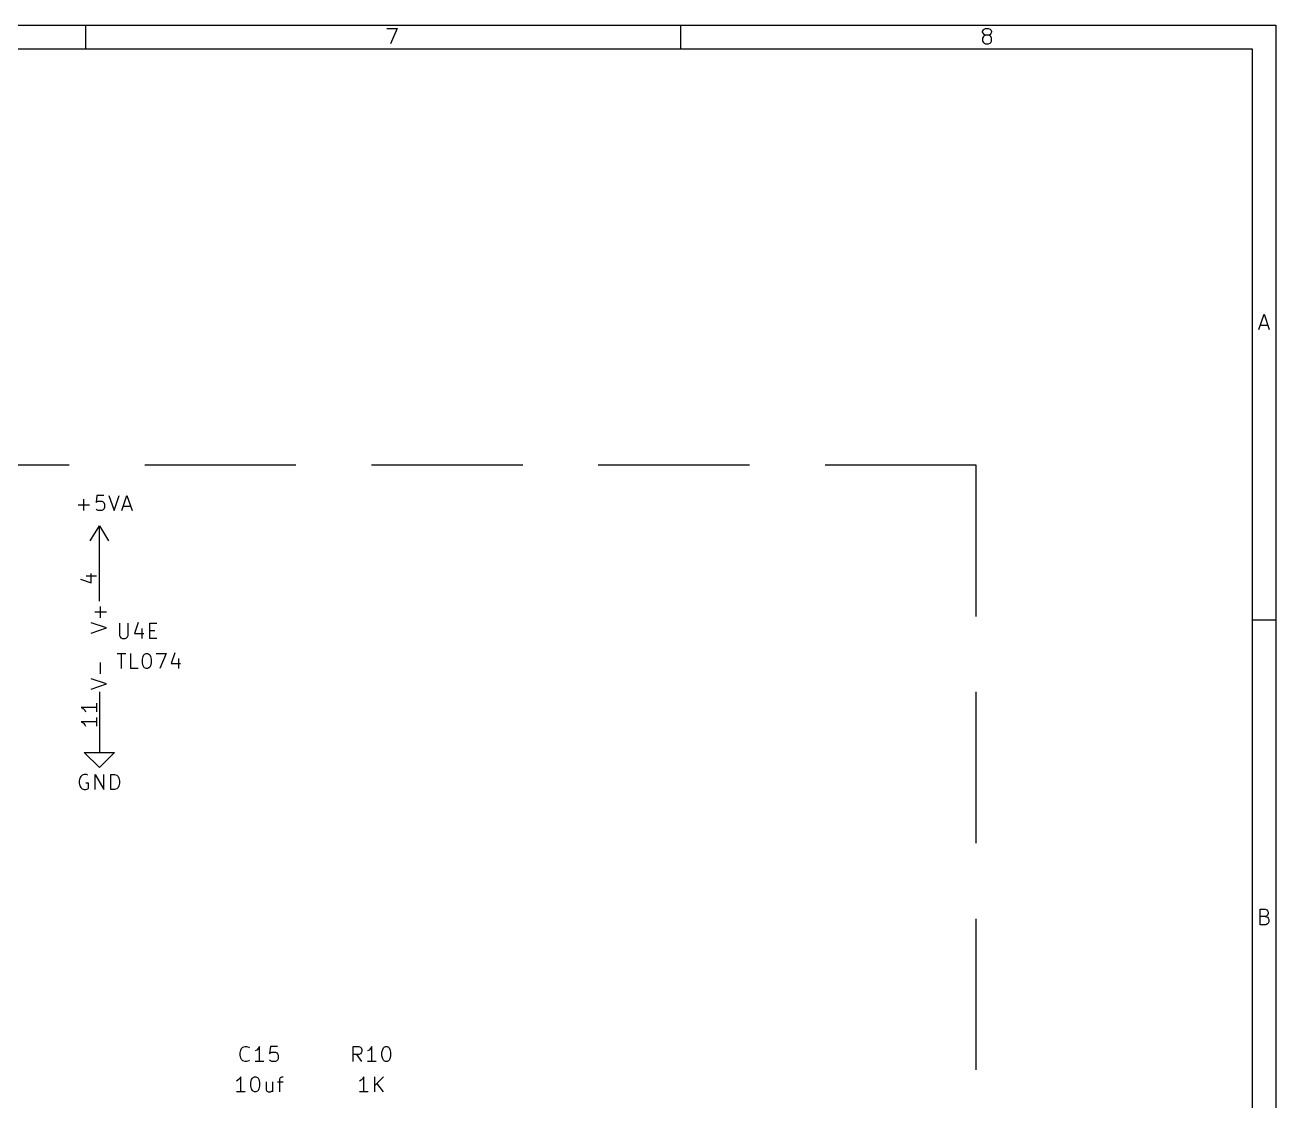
# Model space of a CAD drawing. Extents: x 0.4 to 16.1, y -11.3 to -0.4.
# Drawn here: x 12.004 to 16.141, y -3.953 to -0.394 of the extents above; entities that cross this region are included whole.
import ezdxf

# ---------------------------------------------------------------- set-up
doc = ezdxf.new("R2010")
doc.units = 0
doc.header["$MEASUREMENT"] = 0
doc.linetypes.add('DASHED', pattern=[0.75, 0.5, -0.25])
for name, color, linetype in [('BLUE3', 171, 'CONTINUOUS'), ('CYAN2', 4, 'CONTINUOUS'), ('RED2', 1, 'CONTINUOUS'), ('RED3', 11, 'CONTINUOUS')]:
    doc.layers.add(name, color=color, linetype=linetype)

msp = doc.modelspace()

# ---------------------------------------------------------------- linework, layer by layer
at = {"layer": 'BLUE3', "linetype": 'DASHED'}
for p, q in [((15.15, -1.85), (7.7, -1.85)), ((15.15, -8.35), (15.15, -1.85))]:
    msp.add_line(p, q, dxfattribs=at)
at = {"layer": 'CYAN2', "linetype": 'CONTINUOUS'}
for p, q in [((12.1793, -1.9808), (12.2174, -1.9808)), ((12.1793, -1.9808), (12.2174, -1.9808)), ((12.1983, -1.9998), (12.1983, -1.9617)), ((12.1983, -1.9998), (12.1983, -1.9617)), ((12.2412, -1.9498), (12.2388, -1.9736)), ((12.2412, -1.9498), (12.2388, -1.9736)), ((12.2388, -1.9736), (12.2412, -1.9712)), ((12.2388, -1.9736), (12.2412, -1.9712)), ((12.265, -1.9498), (12.2412, -1.9498)), ((12.265, -1.9498), (12.2412, -1.9498)), ((12.2412, -1.9712), (12.246, -1.9689)), ((12.2412, -1.9712), (12.246, -1.9689)), ((12.246, -1.9689), (12.2579, -1.9689)), ((12.246, -1.9689), (12.2579, -1.9689)), ((12.2579, -1.9689), (12.2626, -1.9712)), ((12.2579, -1.9689), (12.2626, -1.9712)), ((12.2626, -1.9712), (12.265, -1.9736)), ((12.2626, -1.9712), (12.265, -1.9736)), ((12.265, -1.9736), (12.2674, -1.9784)), ((12.265, -1.9736), (12.2674, -1.9784)), ((12.2674, -1.9784), (12.2674, -1.9903)), ((12.2674, -1.9784), (12.2674, -1.9903)), ((12.2817, -1.9498), (12.2983, -1.9998)), ((12.2817, -1.9498), (12.2983, -1.9998)), ((12.2983, -1.9998), (12.315, -1.9498)), ((12.2983, -1.9998), (12.315, -1.9498)), ((12.3245, -1.9998), (12.3412, -1.9498)), ((12.3245, -1.9998), (12.3412, -1.9498)), ((12.3293, -1.9855), (12.3531, -1.9855)), ((12.3293, -1.9855), (12.3531, -1.9855)), ((12.3412, -1.9498), (12.3579, -1.9998)), ((12.3412, -1.9498), (12.3579, -1.9998)), ((12.2412, -1.9974), (12.2388, -1.995)), ((12.2412, -1.9974), (12.2388, -1.995)), ((12.246, -1.9998), (12.2412, -1.9974)), ((12.246, -1.9998), (12.2412, -1.9974)), ((12.2579, -1.9998), (12.246, -1.9998)), ((12.2579, -1.9998), (12.246, -1.9998)), ((12.2626, -1.9974), (12.2579, -1.9998)), ((12.2626, -1.9974), (12.2579, -1.9998)), ((12.265, -1.995), (12.2626, -1.9974)), ((12.265, -1.995), (12.2626, -1.9974)), ((12.2674, -1.9903), (12.265, -1.995)), ((12.2674, -1.9903), (12.265, -1.995)), ((12.2731, -2.336), (12.235, -2.336)), ((12.2731, -2.336), (12.235, -2.336)), ((12.2541, -2.355), (12.2541, -2.3169)), ((12.2541, -2.355), (12.2541, -2.3169)), ((12.2731, -2.3883), (12.2231, -2.3717)), ((12.2731, -2.3883), (12.2231, -2.3717)), ((12.2231, -2.405), (12.2731, -2.3883)), ((12.2231, -2.405), (12.2731, -2.3883)), ((12.3163, -2.3728), (12.3163, -2.4133)), ((12.3163, -2.3728), (12.3163, -2.4133)), ((12.3449, -2.4133), (12.3449, -2.3728)), ((12.3449, -2.4133), (12.3449, -2.3728)), ((12.3782, -2.3704), (12.3663, -2.4061)), ((12.3782, -2.3704), (12.3663, -2.4061)), ((12.3901, -2.3895), (12.3901, -2.4228)), ((12.3901, -2.3895), (12.3901, -2.4228)), ((12.4163, -2.4228), (12.4163, -2.3728)), ((12.4163, -2.3728), (12.4401, -2.3728)), ((12.4163, -2.4228), (12.4163, -2.3728)), ((12.4163, -2.3728), (12.4401, -2.3728)), ((12.4163, -2.3966), (12.4329, -2.3966)), ((12.4163, -2.3966), (12.4329, -2.3966)), ((12.3163, -2.4133), (12.3187, -2.418)), ((12.3163, -2.4133), (12.3187, -2.418)), ((12.3187, -2.418), (12.321, -2.4204)), ((12.3187, -2.418), (12.321, -2.4204)), ((12.321, -2.4204), (12.3258, -2.4228)), ((12.321, -2.4204), (12.3258, -2.4228)), ((12.3258, -2.4228), (12.3353, -2.4228)), ((12.3258, -2.4228), (12.3353, -2.4228)), ((12.3353, -2.4228), (12.3401, -2.4204)), ((12.3353, -2.4228), (12.3401, -2.4204)), ((12.3401, -2.4204), (12.3425, -2.418)), ((12.3401, -2.4204), (12.3425, -2.418)), ((12.3425, -2.418), (12.3449, -2.4133)), ((12.3425, -2.418), (12.3449, -2.4133)), ((12.3663, -2.4061), (12.3972, -2.4061)), ((12.3663, -2.4061), (12.3972, -2.4061)), ((12.4401, -2.4228), (12.4163, -2.4228)), ((12.4401, -2.4228), (12.4163, -2.4228)), ((12.3091, -2.4728), (12.3377, -2.4728)), ((12.3091, -2.4728), (12.3377, -2.4728)), ((12.3234, -2.5228), (12.3234, -2.4728)), ((12.3234, -2.5228), (12.3234, -2.4728)), ((12.3544, -2.5228), (12.3544, -2.4728)), ((12.3544, -2.5228), (12.3544, -2.4728)), ((12.3925, -2.4918), (12.3949, -2.4823)), ((12.3925, -2.4918), (12.3949, -2.4823)), ((12.3949, -2.4823), (12.3972, -2.4776)), ((12.3949, -2.4823), (12.3972, -2.4776)), ((12.3972, -2.4776), (12.3996, -2.4752)), ((12.3972, -2.4776), (12.3996, -2.4752)), ((12.3996, -2.4752), (12.4044, -2.4728)), ((12.3996, -2.4752), (12.4044, -2.4728)), ((12.4044, -2.4728), (12.4091, -2.4728)), ((12.4044, -2.4728), (12.4091, -2.4728)), ((12.4091, -2.4728), (12.4139, -2.4752)), ((12.4091, -2.4728), (12.4139, -2.4752)), ((12.4139, -2.4752), (12.4163, -2.4776)), ((12.4139, -2.4752), (12.4163, -2.4776)), ((12.4163, -2.4776), (12.4187, -2.4823)), ((12.4163, -2.4776), (12.4187, -2.4823)), ((12.4187, -2.4823), (12.421, -2.4918)), ((12.4187, -2.4823), (12.421, -2.4918)), ((12.4377, -2.4728), (12.471, -2.4728)), ((12.4377, -2.4728), (12.471, -2.4728)), ((12.471, -2.4728), (12.4496, -2.5228)), ((12.471, -2.4728), (12.4496, -2.5228)), ((12.4996, -2.4704), (12.4877, -2.5061)), ((12.4996, -2.4704), (12.4877, -2.5061)), ((12.2541, -2.5402), (12.2541, -2.5021)), ((12.2541, -2.5402), (12.2541, -2.5021)), ((12.3782, -2.5228), (12.3544, -2.5228)), ((12.3782, -2.5228), (12.3544, -2.5228)), ((12.3925, -2.5038), (12.3925, -2.4918)), ((12.3925, -2.5038), (12.3925, -2.4918)), ((12.3949, -2.5133), (12.3925, -2.5038)), ((12.3949, -2.5133), (12.3925, -2.5038)), ((12.3972, -2.518), (12.3949, -2.5133)), ((12.3972, -2.518), (12.3949, -2.5133)), ((12.3996, -2.5204), (12.3972, -2.518)), ((12.3996, -2.5204), (12.3972, -2.518)), ((12.4044, -2.5228), (12.3996, -2.5204)), ((12.4044, -2.5228), (12.3996, -2.5204)), ((12.4091, -2.5228), (12.4044, -2.5228)), ((12.4091, -2.5228), (12.4044, -2.5228)), ((12.4139, -2.5204), (12.4091, -2.5228)), ((12.4139, -2.5204), (12.4091, -2.5228)), ((12.4163, -2.518), (12.4139, -2.5204)), ((12.4163, -2.518), (12.4139, -2.5204)), ((12.4187, -2.5133), (12.4163, -2.518)), ((12.4187, -2.5133), (12.4163, -2.518)), ((12.421, -2.5038), (12.4187, -2.5133)), ((12.421, -2.5038), (12.4187, -2.5133)), ((12.421, -2.4918), (12.421, -2.5038)), ((12.421, -2.4918), (12.421, -2.5038)), ((12.4877, -2.5061), (12.5187, -2.5061)), ((12.4877, -2.5061), (12.5187, -2.5061)), ((12.5115, -2.4895), (12.5115, -2.5228)), ((12.5115, -2.4895), (12.5115, -2.5228)), ((12.2731, -2.5736), (12.2231, -2.5569)), ((12.2731, -2.5736), (12.2231, -2.5569)), ((12.2231, -2.5902), (12.2731, -2.5736)), ((12.2231, -2.5902), (12.2731, -2.5736)), ((12.1857, -2.8847), (12.1833, -2.8942)), ((12.1857, -2.8847), (12.1833, -2.8942)), ((12.1833, -2.8942), (12.1833, -2.9014)), ((12.1833, -2.8942), (12.1833, -2.9014)), ((12.1881, -2.8799), (12.1857, -2.8847)), ((12.1881, -2.8799), (12.1857, -2.8847)), ((12.1929, -2.8752), (12.1881, -2.8799)), ((12.1929, -2.8752), (12.1881, -2.8799)), ((12.2, -2.8728), (12.1929, -2.8752)), ((12.2, -2.8728), (12.1929, -2.8752)), ((12.2071, -2.8728), (12.2, -2.8728)), ((12.2071, -2.8728), (12.2, -2.8728)), ((12.2119, -2.8752), (12.2071, -2.8728)), ((12.2119, -2.8752), (12.2071, -2.8728)), ((12.2357, -2.9228), (12.2357, -2.8728)), ((12.2357, -2.8728), (12.2643, -2.9228)), ((12.2357, -2.9228), (12.2357, -2.8728)), ((12.2357, -2.8728), (12.2643, -2.9228)), ((12.2643, -2.9228), (12.2643, -2.8728)), ((12.2643, -2.9228), (12.2643, -2.8728)), ((12.2881, -2.9228), (12.2881, -2.8728)), ((12.2881, -2.8728), (12.3, -2.8728)), ((12.2881, -2.9228), (12.2881, -2.8728)), ((12.2881, -2.8728), (12.3, -2.8728)), ((12.3, -2.8728), (12.3071, -2.8752)), ((12.3, -2.8728), (12.3071, -2.8752)), ((12.3071, -2.8752), (12.3119, -2.8799)), ((12.3071, -2.8752), (12.3119, -2.8799)), ((12.3119, -2.8799), (12.3143, -2.8847)), ((12.3119, -2.8799), (12.3143, -2.8847)), ((12.3143, -2.8847), (12.3167, -2.8942)), ((12.3143, -2.8847), (12.3167, -2.8942)), ((12.3167, -2.8942), (12.3167, -2.9014)), ((12.3167, -2.8942), (12.3167, -2.9014)), ((12.1833, -2.9014), (12.1857, -2.9109)), ((12.1833, -2.9014), (12.1857, -2.9109)), ((12.1857, -2.9109), (12.1881, -2.9157)), ((12.1857, -2.9109), (12.1881, -2.9157)), ((12.1881, -2.9157), (12.1929, -2.9204)), ((12.1881, -2.9157), (12.1929, -2.9204)), ((12.1929, -2.9204), (12.2, -2.9228)), ((12.1929, -2.9204), (12.2, -2.9228)), ((12.2, -2.9228), (12.2048, -2.9228)), ((12.2, -2.9228), (12.2048, -2.9228)), ((12.2143, -2.9014), (12.2048, -2.9014)), ((12.2143, -2.9014), (12.2048, -2.9014)), ((12.2048, -2.9228), (12.2119, -2.9204)), ((12.2048, -2.9228), (12.2119, -2.9204)), ((12.2119, -2.9204), (12.2143, -2.918)), ((12.2119, -2.9204), (12.2143, -2.918)), ((12.2143, -2.918), (12.2143, -2.9014)), ((12.2143, -2.918), (12.2143, -2.9014)), ((12.3, -2.9228), (12.2881, -2.9228)), ((12.3, -2.9228), (12.2881, -2.9228)), ((12.3071, -2.9204), (12.3, -2.9228)), ((12.3071, -2.9204), (12.3, -2.9228)), ((12.3119, -2.9157), (12.3071, -2.9204)), ((12.3119, -2.9157), (12.3071, -2.9204)), ((12.3143, -2.9109), (12.3119, -2.9157)), ((12.3143, -2.9109), (12.3119, -2.9157)), ((12.3167, -2.9014), (12.3143, -2.9109)), ((12.3167, -2.9014), (12.3143, -2.9109)), ((12.7154, -3.7942), (12.7178, -3.7847)), ((12.7154, -3.8014), (12.7154, -3.7942)), ((12.7178, -3.8109), (12.7154, -3.8014)), ((12.7178, -3.7847), (12.7202, -3.7799)), ((12.7202, -3.7799), (12.7249, -3.7752)), ((12.7249, -3.7752), (12.7321, -3.7728)), ((12.7321, -3.7728), (12.7368, -3.7728)), ((12.7368, -3.7728), (12.744, -3.7752)), ((12.744, -3.7752), (12.7464, -3.7776)), ((12.7702, -3.7847), (12.7654, -3.7871)), ((12.7749, -3.7799), (12.7702, -3.7847)), ((12.7797, -3.7728), (12.7749, -3.7799)), ((12.7797, -3.8228), (12.7797, -3.7728)), ((12.8154, -3.7728), (12.813, -3.7966)), ((12.813, -3.7966), (12.8154, -3.7942)), ((12.8392, -3.7728), (12.8154, -3.7728)), ((12.8154, -3.7942), (12.8202, -3.7918)), ((12.8202, -3.7918), (12.8321, -3.7918)), ((12.8321, -3.7918), (12.8368, -3.7942)), ((12.8368, -3.7942), (12.8392, -3.7966)), ((12.8392, -3.7966), (12.8416, -3.8014)), ((12.8416, -3.8014), (12.8416, -3.8133)), ((13.0893, -3.8228), (13.0893, -3.7728)), ((13.0893, -3.7728), (13.1083, -3.7728)), ((13.1083, -3.799), (13.0893, -3.799)), ((13.1179, -3.8228), (13.1012, -3.799)), ((13.1083, -3.7728), (13.1131, -3.7752)), ((13.1131, -3.7966), (13.1083, -3.799)), ((13.1131, -3.7752), (13.1155, -3.7776)), ((13.1155, -3.7942), (13.1131, -3.7966)), ((13.1155, -3.7776), (13.1179, -3.7823)), ((13.1179, -3.7895), (13.1155, -3.7942)), ((13.1179, -3.7823), (13.1179, -3.7895)), ((13.1417, -3.7847), (13.1369, -3.7871)), ((13.1464, -3.7799), (13.1417, -3.7847)), ((13.1512, -3.7728), (13.1464, -3.7799)), ((13.1512, -3.8228), (13.1512, -3.7728)), ((13.1845, -3.7918), (13.1869, -3.7823)), ((13.1845, -3.8038), (13.1845, -3.7918)), ((13.1869, -3.8133), (13.1845, -3.8038)), ((13.1869, -3.7823), (13.1893, -3.7776)), ((13.1893, -3.7776), (13.1917, -3.7752)), ((13.1917, -3.7752), (13.1964, -3.7728)), ((13.1964, -3.7728), (13.2012, -3.7728)), ((13.2012, -3.7728), (13.2059, -3.7752)), ((13.2059, -3.7752), (13.2083, -3.7776)), ((13.2083, -3.7776), (13.2107, -3.7823)), ((13.2107, -3.7823), (13.2131, -3.7918)), ((13.2131, -3.8038), (13.2107, -3.8133)), ((13.2131, -3.7918), (13.2131, -3.8038)), ((12.7202, -3.8157), (12.7178, -3.8109)), ((12.7249, -3.8204), (12.7202, -3.8157)), ((12.7321, -3.8228), (12.7249, -3.8204)), ((12.7368, -3.8228), (12.7321, -3.8228)), ((12.744, -3.8204), (12.7368, -3.8228)), ((12.7464, -3.818), (12.744, -3.8204)), ((12.794, -3.8228), (12.7654, -3.8228)), ((12.8154, -3.8204), (12.813, -3.818)), ((12.8202, -3.8228), (12.8154, -3.8204)), ((12.8321, -3.8228), (12.8202, -3.8228)), ((12.8368, -3.8204), (12.8321, -3.8228)), ((12.8392, -3.818), (12.8368, -3.8204)), ((12.8416, -3.8133), (12.8392, -3.818)), ((13.1655, -3.8228), (13.1369, -3.8228)), ((13.1893, -3.818), (13.1869, -3.8133)), ((13.1917, -3.8204), (13.1893, -3.818)), ((13.1964, -3.8228), (13.1917, -3.8204)), ((13.2012, -3.8228), (13.1964, -3.8228)), ((13.2059, -3.8204), (13.2012, -3.8228)), ((13.2083, -3.818), (13.2059, -3.8204)), ((13.2107, -3.8133), (13.2083, -3.818)), ((12.7083, -3.8847), (12.7035, -3.8871)), ((12.713, -3.8799), (12.7083, -3.8847)), ((12.7178, -3.8728), (12.713, -3.8799)), ((12.7178, -3.9228), (12.7178, -3.8728)), ((12.7511, -3.8918), (12.7535, -3.8823)), ((12.7535, -3.8823), (12.7559, -3.8776)), ((12.7559, -3.8776), (12.7583, -3.8752)), ((12.7583, -3.8752), (12.763, -3.8728)), ((12.763, -3.8728), (12.7678, -3.8728)), ((12.7678, -3.8728), (12.7725, -3.8752)), ((12.7725, -3.8752), (12.7749, -3.8776)), ((12.7749, -3.8776), (12.7773, -3.8823)), ((12.7773, -3.8823), (12.7797, -3.8918)), ((12.8464, -3.8799), (12.8487, -3.8752)), ((12.8464, -3.9228), (12.8464, -3.8799)), ((12.8487, -3.8752), (12.8535, -3.8728)), ((12.8535, -3.8728), (12.8583, -3.8728)), ((13.1155, -3.8847), (13.1107, -3.8871)), ((13.1202, -3.8799), (13.1155, -3.8847)), ((13.125, -3.8728), (13.1202, -3.8799)), ((13.125, -3.9228), (13.125, -3.8728)), ((13.1607, -3.9228), (13.1607, -3.8728)), ((13.1893, -3.8728), (13.1607, -3.9014)), ((12.7321, -3.9228), (12.7035, -3.9228)), ((12.7511, -3.9038), (12.7511, -3.8918)), ((12.7535, -3.9133), (12.7511, -3.9038)), ((12.7559, -3.918), (12.7535, -3.9133)), ((12.7583, -3.9204), (12.7559, -3.918)), ((12.763, -3.9228), (12.7583, -3.9204)), ((12.7678, -3.9228), (12.763, -3.9228)), ((12.7725, -3.9204), (12.7678, -3.9228)), ((12.7749, -3.918), (12.7725, -3.9204)), ((12.7773, -3.9133), (12.7749, -3.918)), ((12.7797, -3.9038), (12.7773, -3.9133)), ((12.7797, -3.8918), (12.7797, -3.9038)), ((12.8011, -3.8895), (12.8011, -3.9157)), ((12.8011, -3.9157), (12.8035, -3.9204)), ((12.8035, -3.9204), (12.8083, -3.9228)), ((12.8083, -3.9228), (12.8154, -3.9228)), ((12.8154, -3.9228), (12.8202, -3.9204)), ((12.8202, -3.9204), (12.8225, -3.918)), ((12.8225, -3.8895), (12.8225, -3.9228)), ((12.8392, -3.8895), (12.8583, -3.8895)), ((13.1393, -3.9228), (13.1107, -3.9228)), ((13.1893, -3.9228), (13.1679, -3.8942))]:
    msp.add_line(p, q, dxfattribs=at)
at = {"layer": 'RED2', "linetype": 'CONTINUOUS'}
for p, q in [((0.3937, -0.3937), (16.1413, -0.3937)), ((12.2047, -0.4724), (12.2047, -0.3937)), ((13.2002, -0.4053), (13.2343, -0.4053)), ((13.2343, -0.4053), (13.2124, -0.4564)), ((14.1732, -0.4724), (14.1732, -0.3937)), ((15.1711, -0.415), (15.1735, -0.4101)), ((15.1735, -0.4101), (15.176, -0.4077)), ((15.176, -0.4077), (15.1809, -0.4053)), ((15.1809, -0.4053), (15.1906, -0.4053)), ((15.1906, -0.4053), (15.1955, -0.4077)), ((15.1955, -0.4077), (15.1979, -0.4101)), ((15.1979, -0.4101), (15.2004, -0.415)), ((16.1413, -0.3937), (16.1413, -11.2993)), ((15.1711, -0.4174), (15.1711, -0.415)), ((15.1735, -0.4223), (15.1711, -0.4174)), ((15.1735, -0.4321), (15.1711, -0.4369)), ((15.1711, -0.4369), (15.1711, -0.4467)), ((15.1711, -0.4467), (15.1735, -0.4516)), ((15.176, -0.4248), (15.1735, -0.4223)), ((15.176, -0.4296), (15.1735, -0.4321)), ((15.1735, -0.4516), (15.176, -0.454)), ((15.1809, -0.4272), (15.176, -0.4248)), ((15.1809, -0.4272), (15.176, -0.4296)), ((15.176, -0.454), (15.1809, -0.4564)), ((15.1906, -0.4272), (15.1809, -0.4272)), ((15.1955, -0.4248), (15.1906, -0.4272)), ((15.1955, -0.4296), (15.1906, -0.4272)), ((15.1906, -0.4564), (15.1955, -0.454)), ((15.1979, -0.4223), (15.1955, -0.4248)), ((15.1979, -0.4321), (15.1955, -0.4296)), ((15.1955, -0.454), (15.1979, -0.4516)), ((15.2004, -0.4174), (15.1979, -0.4223)), ((15.2004, -0.4369), (15.1979, -0.4321)), ((15.1979, -0.4516), (15.2004, -0.4467)), ((15.2004, -0.415), (15.2004, -0.4174)), ((15.2004, -0.4467), (15.2004, -0.4369)), ((0.4724, -0.4724), (16.0626, -0.4724)), ((15.1809, -0.4564), (15.1906, -0.4564)), ((16.0626, -0.4724), (16.0626, -11.2206)), ((16.0849, -1.4013), (16.1019, -1.3501)), ((16.1019, -1.3501), (16.119, -1.4013)), ((16.0897, -1.3867), (16.1141, -1.3867)), ((12.22, -2.1), (12.25, -2.05)), ((12.25, -2.05), (12.28, -2.1)), ((12.25, -2.15), (12.25, -2.05)), ((12.25, -2.3), (12.25, -2.15)), ((12.25, -2.3), (12.25, -2.15)), ((16.1413, -2.3622), (16.0626, -2.3622)), ((12.25, -2.6), (12.25, -2.75)), ((12.25, -2.6), (12.25, -2.75)), ((12.25, -2.75), (12.25, -2.8)), ((12.25, -2.85), (12.2, -2.8)), ((12.2, -2.8), (12.25, -2.8)), ((12.25, -2.8), (12.3, -2.8)), ((12.3, -2.8), (12.25, -2.85)), ((16.0885, -3.3698), (16.0885, -3.3186)), ((16.0885, -3.3186), (16.1056, -3.3186)), ((16.1056, -3.343), (16.0885, -3.343)), ((16.1056, -3.3186), (16.1105, -3.3211)), ((16.1105, -3.3406), (16.1056, -3.343)), ((16.1056, -3.343), (16.1129, -3.3455)), ((16.1105, -3.3211), (16.1129, -3.3235)), ((16.1129, -3.3381), (16.1105, -3.3406)), ((16.1129, -3.3235), (16.1153, -3.3284)), ((16.1153, -3.3333), (16.1129, -3.3381)), ((16.1129, -3.3455), (16.1153, -3.3479)), ((16.1153, -3.3284), (16.1153, -3.3333)), ((16.1153, -3.3479), (16.1178, -3.3528)), ((16.108, -3.3698), (16.0885, -3.3698)), ((16.1129, -3.3674), (16.108, -3.3698)), ((16.1153, -3.365), (16.1129, -3.3674)), ((16.1178, -3.3601), (16.1153, -3.365)), ((16.1178, -3.3528), (16.1178, -3.3601))]:
    msp.add_line(p, q, dxfattribs=at)
at = {"layer": 'RED3', "linetype": 'CONTINUOUS'}
for p, q in [((12.1875, -2.2274), (12.2232, -2.2393)), ((12.1875, -2.2274), (12.2232, -2.2393)), ((12.2065, -2.2155), (12.2399, -2.2155)), ((12.2065, -2.2155), (12.2399, -2.2155)), ((12.2232, -2.2393), (12.2232, -2.2083)), ((12.2232, -2.2393), (12.2232, -2.2083)), ((12.2399, -2.6369), (12.2399, -2.6655)), ((12.2399, -2.6369), (12.2399, -2.6655)), ((12.2399, -2.6512), (12.1899, -2.6512)), ((12.1899, -2.6512), (12.197, -2.6559)), ((12.2399, -2.6512), (12.1899, -2.6512)), ((12.1899, -2.6512), (12.197, -2.6559)), ((12.197, -2.6559), (12.2018, -2.6607)), ((12.197, -2.6559), (12.2018, -2.6607)), ((12.2018, -2.6607), (12.2042, -2.6655)), ((12.2018, -2.6607), (12.2042, -2.6655)), ((12.2399, -2.6845), (12.2399, -2.7131)), ((12.2399, -2.6845), (12.2399, -2.7131)), ((12.2399, -2.6988), (12.1899, -2.6988)), ((12.1899, -2.6988), (12.197, -2.7036)), ((12.2399, -2.6988), (12.1899, -2.6988)), ((12.1899, -2.6988), (12.197, -2.7036)), ((12.197, -2.7036), (12.2018, -2.7083)), ((12.197, -2.7036), (12.2018, -2.7083)), ((12.2018, -2.7083), (12.2042, -2.7131)), ((12.2018, -2.7083), (12.2042, -2.7131))]:
    msp.add_line(p, q, dxfattribs=at)

doc.saveas('drawing.dxf')
